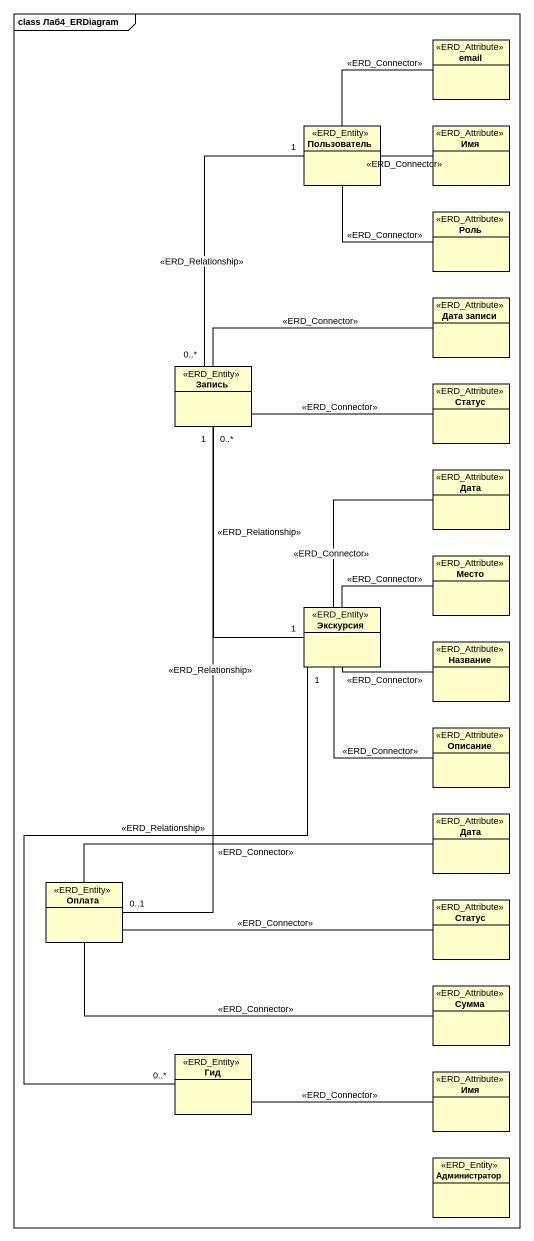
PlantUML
@startuml
mainframe class Лаб4_ERDiagram
hide circle
hide empty members
class email <<ERD_Attribute>>
class Пользователь <<ERD_Entity>>
class Имя <<ERD_Attribute>>
class Роль <<ERD_Attribute>>
class "Дата записи" as Дата_записи <<ERD_Attribute>>
class Запись <<ERD_Entity>>
class Статус <<ERD_Attribute>>
class Дата <<ERD_Attribute>>
class Место <<ERD_Attribute>>
class Экскурсия <<ERD_Entity>>
class Название <<ERD_Attribute>>
class Описание <<ERD_Attribute>>
class "Дата" as Дата_2 <<ERD_Attribute>>
class Оплата <<ERD_Entity>>
class "Статус" as Статус_2 <<ERD_Attribute>>
class Сумма <<ERD_Attribute>>
class Гид <<ERD_Entity>>
class "Имя" as Имя_2 <<ERD_Attribute>>
class Администратор <<ERD_Entity>>
Пользователь -up- email : <<ERD_Connector>>
Пользователь -right- Имя : <<ERD_Connector>>
Пользователь -- Роль : <<ERD_Connector>>
Запись "0..*" -up- "1" Пользователь : <<ERD_Relationship>>
Запись -right- Дата_записи : <<ERD_Connector>>
Запись -right- Статус : <<ERD_Connector>>
Запись "0..*" -- "1" Экскурсия : <<ERD_Relationship>>
Экскурсия -up- Дата : <<ERD_Connector>>
Экскурсия -right- Место : <<ERD_Connector>>
Экскурсия -right- Название : <<ERD_Connector>>
Экскурсия -- Описание : <<ERD_Connector>>
Оплата "0..1" -up- "1" Запись : <<ERD_Relationship>>
Оплата -right- Дата_2 : <<ERD_Connector>>
Оплата -right- Статус_2 : <<ERD_Connector>>
Оплата -right- Сумма : <<ERD_Connector>>
Гид "0..*" -up- "1" Экскурсия : <<ERD_Relationship>>
Гид -right- Имя_2 : <<ERD_Connector>>
@enduml
